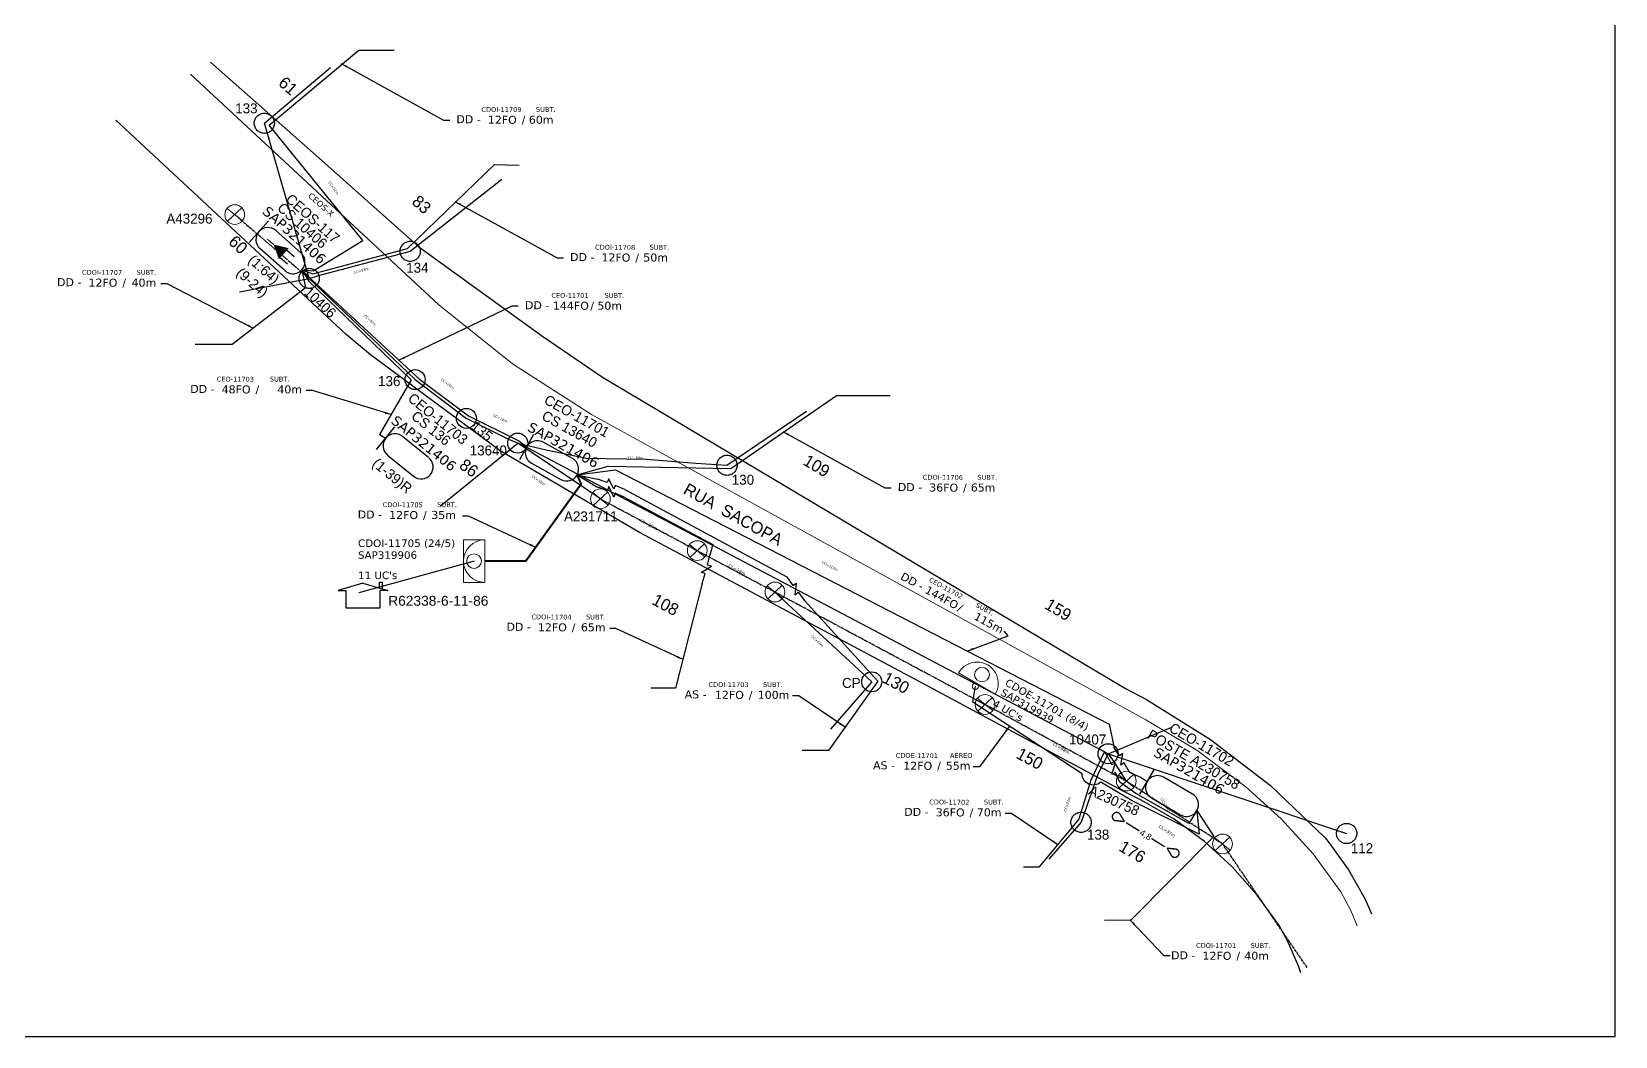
# Model space of a CAD drawing. Header units: metres. Extents: x -1286 to -445, y -500 to 94.
# Drawn here: x -950 to -445, y -500 to -180 of the extents above; entities that cross this region are included whole.
import ezdxf
from ezdxf.enums import TextEntityAlignment as Align

# ---------------------------------------------------------------- set-up
doc = ezdxf.new("R2010")
doc.units = ezdxf.units.M
doc.linetypes.add('PHANTOM2', pattern=[1.25, 0.625, -0.125, 0.125, -0.125, 0.125, -0.125])
for name, color, linetype in [('10.0-Cartográfico', 4, 'Continuous'), ('10.1-Caixas Subterrâneas', 5, 'Continuous'), ('10.2-Nº Policía', 2, 'Continuous'), ('10.3-Nome das Ruas', 252, 'Continuous'), ('20.4-CEO', 1, 'Continuous'), ('20.4-CEOS', 1, 'Continuous'), ('20.5-CABO AÉREO', 1, 'Continuous'), ('20.5-CABO EM DUTO', 1, 'Continuous'), ('label_cabos', 7, 'Continuous'), ('Legenda', 1, 'Continuous'), ('surveys', 7, 'Continuous'), ('SURVEYS_LEGENDAS', 7, 'Continuous')]:
    doc.layers.add(name, color=color, linetype=linetype)
for name, color, linetype, lineweight in [('10.4-Postes', 1, 'Continuous', 0), ('20.1-CDO_INTERIOR', 1, 'Continuous', 0), ('20.2-CDO_POSTE', 1, 'Continuous', 5), ('20.6-CORDOALHA_SUPORTE', 7, 'Continuous', 25), ('CORDOALHA_SUPORTE', 7, 'Continuous', 25), ('Postes', 1, 'Continuous', 0)]:
    doc.layers.add(name, color=color, linetype=linetype, lineweight=lineweight)
for name, color, linetype, plot in [('EXTRA', 50, 'Continuous', False), ('Tracado Aereo', 1, 'PHANTOM2', False), ('Traçado Subterraneo', 40, 'Continuous', False)]:
    doc.layers.add(name, color=color, linetype=linetype, plot=plot)
doc.styles.add('ARIAL', font='arial.ttf')
doc.styles.add('siredit', font='verdana.ttf')
doc.styles.add('Style-font000', font='font000.shx')
doc.linetypes.add('FENCELINE1', pattern='A,0.25,-0.1,[133,ltypeshp.shx,S=0.1,R=0,X=-0.1,Y=0],-0.1,1', length=1.45)
doc.dimstyles.new('CC', dxfattribs={"dimtxt": 0.8, "dimasz": 2, "dimexe": 0.18, "dimexo": 0.0625, "dimgap": 0.09, "dimtad": 0, "dimdec": 0, "dimrnd": 1, "dimzin": 0, "dimdsep": 46, "dimtxsty": 'siredit', "dimblk": 'NONE', "dimcen": 0, "dimse1": 1, "dimse2": 1, "dimsd1": 1, "dimsd2": 1, "dimclrt": 7, "dimadec": 0, "dimazin": 0, "dimtfac": 1, "dimtdec": 0, "dimtofl": 0, "dimtmove": 0, "dimatfit": 3, "dimfxl": 0, "dimtolj": 1, "dimtzin": 0, "dimarcsym": 0})
doc.dimstyles.new('CL', dxfattribs={"dimtxt": 1, "dimasz": 2, "dimexe": 0.18, "dimexo": 0.0625, "dimgap": 0.09, "dimtad": 0, "dimdec": 0, "dimrnd": 1, "dimzin": 0, "dimdsep": 46, "dimtxsty": 'siredit', "dimblk": 'NONE', "dimcen": 0, "dimse1": 1, "dimse2": 1, "dimsd1": 1, "dimsd2": 1, "dimclrt": 7, "dimadec": 0, "dimazin": 0, "dimtfac": 1, "dimtdec": 0, "dimtofl": 0, "dimtmove": 0, "dimatfit": 3, "dimfxl": 0, "dimtolj": 1, "dimtzin": 0, "dimarcsym": 0})

# ---------------------------------------------------------------- blocks, each defined once
blk = doc.blocks.new('caixa_subterranea_existente')
blk.add_circle((0, 0), 1)
blk = doc.blocks.new('MHMZ')
at = {"color": 0, "linetype": 'PHANTOM2'}
blk.add_circle((0, 0), 0.0000101, dxfattribs=at)
blk = doc.blocks.new('PTPT')
at = {"layer": 'Postes', "color": 1, "linetype": 'PHANTOM2'}
for points in [[(-0.0000079, 0.0000104), (0.0000075, -0.000002)], [(0.000007, 0.0000109), (-0.0000074, -0.0000025)]]:
    blk.add_lwpolyline(points, dxfattribs=at)
at = {"layer": 'Postes', "color": 1}
blk.add_circle((-0.0000002, 0.0000042), 0.00000987, dxfattribs=at)
blk = doc.blocks.new('*D184')
at = {"layer": 'Defpoints', "color": 0, "transparency": 16777216}
for p in [(-861.23, -258.33), (-827.48, -290.58), (-824.9, -287.88)]:
    blk.add_point(p, dxfattribs=at)
at = {"color": 7, "transparency": 16777216, "insert": (-841.78, -271.75), "char_height": 0.8, "attachment_point": 5, "rotation": 316.3026, "style": 'siredit'}
blk.add_mtext('\\A1;CC=47m', dxfattribs=at)
blk = doc.blocks.new('_None')
blk = doc.blocks.new('*D176')
at = {"layer": 'Defpoints', "color": 0, "transparency": 16777216}
for p in [(-827.86, -289.14), (-811.5, -301.47), (-808.95, -298.09)]:
    blk.add_point(p, dxfattribs=at)
at = {"color": 7, "transparency": 16777216, "insert": (-817.13, -291.92), "char_height": 0.8, "attachment_point": 5, "rotation": 322.9786, "style": 'siredit'}
blk.add_mtext('\\A1;CC=20m', dxfattribs=at)
blk = doc.blocks.new('*D185')
at = {"layer": 'Defpoints', "color": 0, "transparency": 16777216}
for p in [(-811.13, -302.92), (-792.77, -306.63), (-794.79, -310.81)]:
    blk.add_point(p, dxfattribs=at)
at = {"color": 7, "transparency": 16777216, "insert": (-800.41, -302.93), "char_height": 0.8, "attachment_point": 5, "rotation": 334.2021, "style": 'siredit'}
blk.add_mtext('\\A1;CC=18m', dxfattribs=at)
blk = doc.blocks.new('*D186')
at = {"layer": 'Defpoints', "color": 0, "transparency": 16777216}
for p in [(-829.07, -249.7), (-828.59, -251.49), (-861.24, -258.33)]:
    blk.add_point(p, dxfattribs=at)
at = {"color": 7, "transparency": 16777216, "insert": (-844.67, -255.81), "char_height": 0.8, "attachment_point": 5, "rotation": 15.0161, "style": 'siredit'}
blk.add_mtext('\\A1;CC=33m', dxfattribs=at)
blk = doc.blocks.new('*D177')
at = {"layer": 'Defpoints', "color": 0, "transparency": 16777216}
for p in [(-868.15, -207.87), (-884.6, -219.02), (-855.26, -262.31)]:
    blk.add_point(p, dxfattribs=at)
at = {"color": 7, "transparency": 16777216, "insert": (-853.48, -229.52), "char_height": 0.8, "attachment_point": 5, "rotation": 304.1229, "style": 'siredit'}
blk.add_mtext('\\A1;CC=52m', dxfattribs=at)
blk = doc.blocks.new('*D178')
at = {"layer": 'Defpoints', "color": 0, "transparency": 16777216}
for p in [(-791.4, -317.49), (-723.03, -315.74), (-723.05, -317.97)]:
    blk.add_point(p, dxfattribs=at)
at = {"color": 7, "transparency": 16777216, "insert": (-757.21, -315.5), "char_height": 0.8, "attachment_point": 5, "rotation": 359.5945, "style": 'siredit'}
blk.add_mtext('\\A1;CC=68m', dxfattribs=at)
blk = doc.blocks.new('*D179')
at = {"layer": 'Defpoints', "color": 0, "transparency": 16777216}
for p in [(-796.02, -305.78), (-769.67, -323.53), (-775.06, -331.52)]:
    blk.add_point(p, dxfattribs=at)
at = {"color": 7, "transparency": 16777216, "insert": (-788.23, -322.65), "char_height": 0.8, "attachment_point": 5, "rotation": 326.0358, "style": 'siredit'}
blk.add_mtext('\\A1;CC=32m', dxfattribs=at)
blk = doc.blocks.new('*D187')
at = {"layer": 'Defpoints', "color": 0, "transparency": 16777216}
for p in [(-768.44, -328.56), (-737.59, -345.06), (-737.59, -345.06)]:
    blk.add_point(p, dxfattribs=at)
at = {"color": 7, "transparency": 16777216, "insert": (-753.01, -336.81), "char_height": 1, "attachment_point": 5, "rotation": 331.8735, "style": 'siredit'}
blk.add_mtext('\\A1;CL=35m', dxfattribs=at)
blk = doc.blocks.new('*D188')
at = {"layer": 'Defpoints', "color": 0, "transparency": 16777216}
for p in [(-737.59, -345.06), (-712.83, -358.25), (-712.55, -357.72)]:
    blk.add_point(p, dxfattribs=at)
at = {"color": 7, "transparency": 16777216, "insert": (-724.93, -351.12), "char_height": 1, "attachment_point": 5, "rotation": 331.9458, "style": 'siredit'}
blk.add_mtext('\\A1;CL=28m', dxfattribs=at)
blk = doc.blocks.new('*D180')
at = {"layer": 'Defpoints', "color": 0, "transparency": 16777216}
for p in [(-714.77, -359.55), (-683.92, -388.17), (-683.92, -388.17)]:
    blk.add_point(p, dxfattribs=at)
at = {"color": 7, "transparency": 16777216, "insert": (-699.34, -373.86), "char_height": 0.8, "attachment_point": 5, "rotation": 317.1561, "style": 'siredit'}
blk.add_mtext('\\A1;CC=42m', dxfattribs=at)
blk = doc.blocks.new('*D189')
at = {"layer": 'Defpoints', "color": 0, "transparency": 16777216}
for p in [(-794.79, -310.81), (-601.28, -399.48), (-606.69, -409.77)]:
    blk.add_point(p, dxfattribs=at)
at = {"color": 7, "transparency": 16777216, "insert": (-695.33, -350), "char_height": 0.8, "attachment_point": 5, "rotation": 332.2511, "style": 'siredit'}
blk.add_mtext('\\A1;CC=213m', dxfattribs=at)
blk = doc.blocks.new('*D181')
at = {"layer": 'Defpoints', "color": 0, "transparency": 16777216}
for p in [(-597.83, -426.05), (-585.49, -430.43), (-592.03, -434.78)]:
    blk.add_point(p, dxfattribs=at)
at = {"color": 7, "transparency": 16777216, "insert": (-588.39, -426.07), "char_height": 0.8, "attachment_point": 5, "rotation": 303.6074, "style": 'siredit'}
blk.add_mtext('\\A1;CC=10m', dxfattribs=at)
blk = doc.blocks.new('*D182')
at = {"layer": 'Defpoints', "color": 0, "transparency": 16777216}
for p in [(-602.19, -418.2), (-622.53, -434.53), (-617.18, -436.28)]:
    blk.add_point(p, dxfattribs=at)
at = {"color": 7, "transparency": 16777216, "insert": (-619.68, -425.81), "char_height": 0.8, "attachment_point": 5, "rotation": 71.8582, "style": 'siredit'}
blk.add_mtext('\\A1;CC=22m', dxfattribs=at)
blk = doc.blocks.new('*D190')
at = {"layer": 'Defpoints', "color": 0, "transparency": 16777216}
for p in [(-600.89, -418.5), (-570.22, -438.5), (-573.64, -443.74)]:
    blk.add_point(p, dxfattribs=at)
at = {"color": 7, "transparency": 16777216, "insert": (-587.9, -434.44), "char_height": 1, "attachment_point": 5, "rotation": 326.8869, "style": 'siredit'}
blk.add_mtext('\\A1;CL=37m', dxfattribs=at)
blk = doc.blocks.new('*D183')
at = {"layer": 'Defpoints', "color": 0, "transparency": 16777216}
for p in [(-659.88, -386.55), (-584.21, -430.98), (-583.77, -430.23)]:
    blk.add_point(p, dxfattribs=at)
at = {"color": 7, "transparency": 16777216, "insert": (-621.61, -408.02), "char_height": 1, "attachment_point": 5, "rotation": 329.5873, "style": 'siredit'}
blk.add_mtext('\\A1;CL=88m', dxfattribs=at)
blk = doc.blocks.new('A$C7D571CCD')
at = {"layer": 'EXTRA', "style": 'siredit'}
for tag, p in [('ID', (6.68, 1.72)), ('XX', (11.11, 1.72))]:
    blk.add_attdef(tag, text='', height=0.48, rotation=359.69, dxfattribs=at).set_placement(p, align=Align.MIDDLE_CENTER)
at = {"layer": 'Legenda', "color": 7, "style": 'siredit'}
for tag, p in [('TIPO_CABO', (3.39, 0.74)), ('CABO', (6.76, 0.7)), ('/', (8.88, 0.7)), ('METROS', (12.11, 0.7))]:
    blk.add_attdef(tag, text='', height=0.8, rotation=359.69, dxfattribs=at).set_placement(p, align=Align.MIDDLE_CENTER)
blk = doc.blocks.new('CORDOALHA')
at = {"layer": 'CORDOALHA_SUPORTE', "const_width": 0.4}
for points in [[(-7.16, -0.05), (-9.54, 1.16, 1.175638), (-9.65, -1.27), (-7.16, -0.05)], [(7.28, -0.02), (9.76, -1.28, 1.175638), (9.67, 1.15), (7.28, -0.02)]]:
    blk.add_lwpolyline(points, format="xyb", dxfattribs=at)
for points in [[(-6.59, -0.05), (-2.09, -0.05)], [(2, -0.04), (6.5, -0.04)]]:
    blk.add_lwpolyline(points, dxfattribs=at)
at = {"layer": 'CORDOALHA_SUPORTE', "style": 'ARIAL'}
blk.add_text('4,8', height=1.8, dxfattribs=at).set_placement((0.06, -0.04), align=Align.MIDDLE_CENTER)
blk = doc.blocks.new('LVLV')
for p, q in [((0, 0.0000254), (-0.0000251, 0.000018)), ((-0.0000251, 0.000018), (-0.0000173, 0.000018)), ((-0.0000172, 0), (-0.0000172, 0.0000179)), ((0, 0.0000254), (0.0000251, 0.000018)), ((0.0000169, 0.0000264), (0.0000195, 0.0000264)), ((0.0000169, 0.0000205), (0.0000169, 0.0000264)), ((0.0000251, 0.000018), (0.0000172, 0.000018)), ((0.0000172, 0.000018), (0.0000172, 0)), ((0.0000195, 0.0000264), (0.0000195, 0.0000198)), ((0.0000172, 0), (-0.0000172, 0))]:
    blk.add_line(p, q)

msp = doc.modelspace()

# ---------------------------------------------------------------- linework, layer by layer
msp.add_lwpolyline([(-1286.07, -499.81), (-445.07, -499.81), (-445.07, 94.19), (-1286.07, 94.19)], close=True)
at = {"color": 7}
for points in [[(-760.63, -325.6), (-763.74, -324.28), (-764.18, -325.51), (-765.81, -322.14), (-766.25, -323.37), (-769.4, -322.27)], [(-760.61, -328.12), (-763.71, -326.8), (-764.16, -328.03), (-765.78, -324.67), (-766.23, -325.89), (-769.38, -324.79)], [(-736.06, -355.53), (-735.03, -352.31), (-736.29, -351.99), (-733.09, -350.05), (-734.36, -349.73), (-733.55, -346.49)], [(-709.02, -353.44), (-707.1, -356.21), (-706.07, -355.41), (-706.49, -359.13), (-705.46, -358.33), (-703.39, -360.94)], [(-599.86, -415.61), (-601.56, -412.7), (-602.65, -413.41), (-601.95, -409.74), (-603.04, -410.46), (-604.9, -407.7)], [(-602.98, -418.85), (-604.29, -415.74), (-605.47, -416.31), (-604.3, -412.76), (-605.47, -413.33), (-606.97, -410.36)]]:
    msp.add_lwpolyline(points, dxfattribs=at)
at = {"color": 4}
msp.add_lwpolyline([(-808.7, -348.4), (-845.4, -358.47)], dxfattribs=at)
at = {"layer": '10.0-Cartográfico', "color": 4}
for points in [[(-892.65, -189.39), (-859.92, -218.29), (-826.35, -248.22), (-787.23, -276.47), (-767.81, -289.83), (-601.18, -389.01), (-594.48, -392.54), (-574.01, -405.2), (-554.98, -419.93), (-537.57, -436.57), (-536.33, -438.07), (-530.11, -446.8), (-524.82, -456.11), (-522.79, -460.79)], [(-545.25, -479.54), (-545.86, -477.67), (-549.56, -469.34), (-552.21, -464.53), (-559.16, -454.81), (-567.13, -445.85), (-575.96, -437.78), (-585.59, -430.67), (-595.91, -424.62), (-601.88, -421.72), (-665.06, -387.73), (-756.02, -339.27), (-800.33, -313.23), (-841.68, -282.65), (-849.4, -276.21), (-922.83, -207.88)]]:
    msp.add_lwpolyline(points, dxfattribs=at)
at = {"layer": '10.0-Cartográfico', "color": 4, "lineweight": 20}
msp.add_lwpolyline([(-899.04, -193.3), (-819.91, -266.8), (-796.48, -285.52), (-771.23, -301.68), (-769.41, -302.7), (-594.64, -398.92), (-578.38, -408.67), (-562.73, -420.43), (-551.51, -430.48), (-541.37, -441.64), (-532.48, -453.78), (-529.35, -459.68), (-527.34, -464.59)], dxfattribs=at)
at = {"layer": '20.1-CDO_INTERIOR', "color": 5}
for p, q in [((-812.09, -341.63), (-812.09, -355.18)), ((-805.31, -341.63), (-812.09, -341.63)), ((-812.09, -355.18), (-805.32, -355.18))]:
    msp.add_line(p, q, dxfattribs=at)
msp.add_lwpolyline([(-805.31, -341.63), (-805.32, -355.18)], dxfattribs=at)
msp.add_circle((-808.7, -348.4), 2.34, dxfattribs=at)
msp.add_arc((-805.31, -348.4), 6.77, 89.9724, 269.9724, dxfattribs=at)
at = {"layer": '20.2-CDO_POSTE', "color": 7}
msp.add_lwpolyline([(-642.62, -390.82), (-654.34, -384.02)], dxfattribs=at)
for centre, radius in [((-646.86, -384.54), 2.34), ((-648.97, -388.29), 0.99)]:
    msp.add_circle(centre, radius, dxfattribs=at)
msp.add_arc((-648.44, -387.35), 6.77, 329.1556, 150.6288, dxfattribs=at)
at = {"layer": '20.4-CEO', "color": 7}
for p, q in [((-823.17, -315.44), (-831.46, -308.69)), ((-836.28, -314.6), (-827.98, -321.36)), ((-579.77, -422.65), (-589.02, -417.26)), ((-592.86, -423.86), (-583.61, -429.24))]:
    msp.add_line(p, q, dxfattribs=at)
at = {"layer": '20.4-CEO', "color": 5}
for p, q in [((-777.35, -315.72), (-786.71, -310.53)), ((-790.41, -317.2), (-781.06, -322.39))]:
    msp.add_line(p, q, dxfattribs=at)
at = {"layer": '20.4-CEO', "color": 7}
for points in [[(-839.74, -312.8), (-833.93, -305.67)], [(-596.55, -422.62), (-591.92, -414.67)]]:
    msp.add_lwpolyline(points, dxfattribs=at)
at = {"layer": '20.4-CEO', "color": 5}
msp.add_lwpolyline([(-794.13, -316.04), (-789.67, -307.99)], dxfattribs=at)
at = {"layer": '20.4-CEO', "color": 7}
for centre, start, end in [((-833.87, -311.64), 50.8475, 230.8475), ((-825.57, -318.4), 230.8475, 50.8475), ((-590.94, -420.56), 59.799, 239.799), ((-581.69, -425.94), 239.799, 59.799)]:
    msp.add_arc(centre, 3.81, start, end, dxfattribs=at)
at = {"layer": '20.4-CEO', "color": 5}
for centre, start, end in [((-788.56, -313.87), 60.9717, 240.9717), ((-779.2, -319.06), 240.9717, 60.9717)]:
    msp.add_arc(centre, 3.81, start, end, dxfattribs=at)
at = {"layer": '20.4-CEOS', "color": 7}
for p, q in [((-871.87, -243.08), (-863.86, -250.18)), ((-868.92, -255.89), (-876.93, -248.79))]:
    msp.add_line(p, q, dxfattribs=at)
for points in [[(-880.31, -246.85), (-874.21, -239.96)], [(-872.61, -247.53), (-874.53, -245.82)], [(-870.55, -251.57), (-868.12, -253.72)], [(-868.45, -249.19), (-866.01, -251.35)]]:
    msp.add_lwpolyline(points, dxfattribs=at)
msp.add_lwpolyline([(-872.61, -247.53, 0, 4.71, 0), (-869.3, -250.46, 4.71, 4.71, 0)], format="xyseb", dxfattribs=at)
for centre, start, end in [((-874.4, -245.94), 48.4519, 228.4519), ((-866.39, -253.03), 228.4519, 48.4519)]:
    msp.add_arc(centre, 3.81, start, end, dxfattribs=at)
at = {"layer": '20.5-CABO AÉREO', "color": 7, "linetype": 'FENCELINE1', "ltscale": 6}
for points in [[(-760.63, -325.6), (-709.02, -353.44)], [(-760.61, -328.12), (-732.57, -343.06), (-733.55, -346.49)], [(-599.86, -415.61), (-596.18, -417.35), (-594.23, -418.64)], [(-578.39, -427.86), (-580.92, -432.04), (-597.82, -422.4), (-602.98, -418.85)], [(-578.39, -427.86), (-572.98, -436.19), (-599.43, -462.76), (-607.81, -462.93)]]:
    msp.add_lwpolyline(points, dxfattribs=at)
msp.add_lwpolyline([(-578.39, -427.86), (-577.62, -435.42), (-598.97, -424.82), (-609.04, -418.87, -0.633372), (-614.99, -416.19), (-649.83, -393.36), (-648.97, -388.29)], format="xyb", dxfattribs=at)
at = {"layer": '20.5-CABO EM DUTO', "color": 7, "linetype": 'ByBlock'}
for points in [[(-863.54, -255.56), (-859.92, -255.92), (-844.09, -246.2), (-873.96, -209.46), (-845.46, -185.66), (-834.19, -185.66)], [(-863.54, -255.56), (-860.04, -256.87), (-829.88, -248.84), (-802.23, -222.06), (-794.36, -222.23)], [(-863.54, -255.56), (-862.36, -261.35), (-885.78, -279.38), (-897.57, -279.38)], [(-863.54, -255.56), (-860.42, -258.73), (-826.1, -290.42), (-810.52, -302.07), (-794.41, -310.13), (-791.9, -312.02)], [(-863.54, -255.56), (-861.37, -259.24), (-828.77, -290.67), (-838.78, -308.11), (-836.83, -309.24)], [(-765.97, -318.11), (-726.91, -318.84), (-693.21, -295.62), (-676.1, -295.62)], [(-775.87, -320.91), (-765.97, -318.11)], [(-775.87, -320.91), (-763.67, -319.34), (-606.33, -400.38), (-604.71, -407.93)], [(-775.87, -320.91), (-769.4, -322.27)], [(-775.87, -320.91), (-769.38, -324.79)], [(-736.06, -355.53), (-744.49, -388.86), (-752.41, -388.86)], [(-703.39, -360.94), (-680, -386.61), (-695.8, -408.79), (-704.21, -408.79)], [(-606.97, -410.36), (-607.85, -409.01), (-612.22, -418.2), (-615.98, -430.6), (-628.72, -445.93), (-633.66, -445.92)]]:
    msp.add_lwpolyline(points, dxfattribs=at)
at = {"layer": '20.5-CABO EM DUTO', "color": 5, "linetype": 'ByBlock', "const_width": 0.638}
msp.add_lwpolyline([(-775.87, -320.91), (-774.59, -323.83), (-792.23, -348.4), (-805.31, -348.4)], dxfattribs=at)
at = {"layer": 'Tracado Aereo', "linetype": 'PHANTOM2'}
for points in [[(-884.97, -237.98), (-861.24, -258.33)], [(-768.44, -328.56), (-737.59, -345.06)], [(-737.59, -345.06), (-712.83, -358.25)], [(-712.83, -358.25), (-645.9, -394.08)]]:
    msp.add_lwpolyline(points, dxfattribs=at)
at = {"layer": 'Tracado Aereo'}
for points in [[(-600.89, -418.5), (-645.9, -394.08)], [(-570.22, -438.5), (-600.89, -418.5)], [(-543.27, -477.89), (-570.22, -438.5)]]:
    msp.add_lwpolyline(points, dxfattribs=at)
at = {"layer": 'Traçado Subterraneo'}
for p, q in [((-875.52, -208.89), (-854.46, -191.08)), ((-861.24, -258.33), (-875.52, -208.89)), ((-883.44, -262.58), (-861.24, -258.33))]:
    msp.add_line(p, q, dxfattribs=at)
for points in [[(-829.07, -249.7), (-799.83, -226.66)], [(-861.24, -258.33), (-858.26, -257.43), (-830.95, -250.2), (-829.07, -249.7)], [(-861.24, -258.33), (-827.48, -290.58)], [(-827.48, -290.58), (-811.13, -302.92)], [(-728.11, -317.86), (-702.75, -300.6)], [(-794.79, -310.81), (-797.65, -309.61), (-811.13, -302.92), (-811.13, -302.92)], [(-819.41, -330.76), (-794.79, -310.81)], [(-606.69, -409.77), (-606.69, -409.77), (-791.47, -312.38), (-794.79, -310.81)], [(-794.79, -310.81), (-785.69, -312.99), (-772.97, -315.6), (-753.77, -315.97), (-738.07, -317.21), (-728.11, -317.86), (-728.11, -317.86)], [(-768.44, -328.56), (-794.79, -310.81)], [(-712.83, -358.25), (-681.98, -386.86)], [(-681.98, -386.86), (-695.08, -401.89)], [(-606.69, -409.77), (-603.84, -408.64), (-586.67, -401.37)], [(-606.69, -409.77), (-608.02, -412.43), (-610.06, -416.61), (-615.3, -431.62)], [(-606.69, -409.77), (-603.18, -410.94), (-530.68, -435.17)], [(-606.69, -409.77), (-605.01, -412.17), (-600.89, -418.5)], [(-615.3, -431.62), (-625.53, -443.35)]]:
    msp.add_lwpolyline(points, dxfattribs=at)

# ---------------------------------------------------------------- block references
at = {"layer": '10.0-Cartográfico'}
ref = msp.add_blockref('A$C7D571CCD', (-821.26, -210), dxfattribs=dict(at, xscale=3.188032198299779, yscale=3.188032198299779, zscale=3.188032198299779))
ref.add_attrib('ID', 'CDOI-11709', dxfattribs={"layer": 'EXTRA', "height": 1.53, "rotation": 359.69, "style": 'siredit'}).set_placement((-799.97, -204.51), align=Align.MIDDLE_CENTER)
ref.add_attrib('CABO', '12FO', dxfattribs={"layer": 'Legenda', "color": 7, "height": 2.55, "rotation": 359.69, "style": 'siredit'}).set_placement((-799.71, -207.78), align=Align.MIDDLE_CENTER)
ref.add_attrib('METROS', '60m', dxfattribs={"layer": 'Legenda', "color": 7, "height": 2.55, "rotation": 359.69, "style": 'siredit'}).set_placement((-787.32, -207.78), align=Align.MIDDLE_CENTER)
ref.add_attrib('XX', 'SUBT.', dxfattribs={"layer": 'EXTRA', "height": 1.53, "rotation": 359.69, "style": 'siredit'}).set_placement((-785.86, -204.51), align=Align.MIDDLE_CENTER)
ref.add_attrib('/', '/', dxfattribs={"layer": 'Legenda', "color": 7, "height": 2.55, "rotation": 359.69, "style": 'siredit'}).set_placement((-792.94, -207.78), align=Align.MIDDLE_CENTER)
ref.add_attrib('TIPO_CABO', 'DD -', dxfattribs={"layer": 'Legenda', "color": 7, "height": 2.55, "rotation": 359.69, "style": 'siredit'}).set_placement((-810.46, -207.62), align=Align.MIDDLE_CENTER)
ref = msp.add_blockref('A$C7D571CCD', (-785.05, -253.9), dxfattribs=dict(at, xscale=3.188032198299779, yscale=3.188032198299779, zscale=3.188032198299779))
ref.add_attrib('ID', 'CDOI-11708', dxfattribs={"layer": 'EXTRA', "height": 1.53, "rotation": 359.69, "style": 'siredit'}).set_placement((-763.76, -248.4), align=Align.MIDDLE_CENTER)
ref.add_attrib('CABO', '12FO', dxfattribs={"layer": 'Legenda', "color": 7, "height": 2.55, "rotation": 359.69, "style": 'siredit'}).set_placement((-763.49, -251.67), align=Align.MIDDLE_CENTER)
ref.add_attrib('METROS', '50m', dxfattribs={"layer": 'Legenda', "color": 7, "height": 2.55, "rotation": 359.69, "style": 'siredit'}).set_placement((-750.85, -251.67), align=Align.MIDDLE_CENTER)
ref.add_attrib('XX', 'SUBT.', dxfattribs={"layer": 'EXTRA', "height": 1.53, "rotation": 359.69, "style": 'siredit'}).set_placement((-749.64, -248.4), align=Align.MIDDLE_CENTER)
ref.add_attrib('/', '/', dxfattribs={"layer": 'Legenda', "color": 7, "height": 2.55, "rotation": 359.69, "style": 'siredit'}).set_placement((-756.72, -251.67), align=Align.MIDDLE_CENTER)
ref.add_attrib('TIPO_CABO', 'DD -', dxfattribs={"layer": 'Legenda', "color": 7, "height": 2.55, "rotation": 359.69, "style": 'siredit'}).set_placement((-774.24, -251.52), align=Align.MIDDLE_CENTER)
ref = msp.add_blockref('A$C7D571CCD', (-948.51, -261.9), dxfattribs=dict(at, xscale=3.188032198299779, yscale=3.188032198299779, zscale=3.188032198299779))
ref.add_attrib('ID', 'CDOI-11707', dxfattribs={"layer": 'EXTRA', "height": 1.53, "rotation": 359.69, "style": 'siredit'}).set_placement((-927.22, -256.41), align=Align.MIDDLE_CENTER)
ref.add_attrib('CABO', '12FO', dxfattribs={"layer": 'Legenda', "color": 7, "height": 2.55, "rotation": 359.69, "style": 'siredit'}).set_placement((-926.95, -259.68), align=Align.MIDDLE_CENTER)
ref.add_attrib('METROS', '40m', dxfattribs={"layer": 'Legenda', "color": 7, "height": 2.55, "rotation": 359.69, "style": 'siredit'}).set_placement((-913.89, -259.68), align=Align.MIDDLE_CENTER)
ref.add_attrib('XX', 'SUBT.', dxfattribs={"layer": 'EXTRA', "height": 1.53, "rotation": 359.69, "style": 'siredit'}).set_placement((-913.1, -256.41), align=Align.MIDDLE_CENTER)
ref.add_attrib('/', '/', dxfattribs={"layer": 'Legenda', "color": 7, "height": 2.55, "rotation": 359.69, "style": 'siredit'}).set_placement((-920.18, -259.68), align=Align.MIDDLE_CENTER)
ref.add_attrib('TIPO_CABO', 'DD -', dxfattribs={"layer": 'Legenda', "color": 7, "height": 2.55, "rotation": 359.69, "style": 'siredit'}).set_placement((-937.7, -259.53), align=Align.MIDDLE_CENTER)
ref = msp.add_blockref('A$C7D571CCD', (-799.41, -269.25), dxfattribs=dict(at, xscale=3.188032198299779, yscale=3.188032198299779, zscale=3.188032198299779))
ref.add_attrib('ID', 'CEO-11701', dxfattribs={"layer": 'EXTRA', "height": 1.53, "rotation": 359.69, "style": 'siredit'}).set_placement((-778.12, -263.76), align=Align.MIDDLE_CENTER)
ref.add_attrib('CABO', '144FO', dxfattribs={"layer": 'Legenda', "color": 7, "height": 2.55, "rotation": 359.69, "style": 'siredit'}).set_placement((-777.85, -267.03), align=Align.MIDDLE_CENTER)
ref.add_attrib('METROS', '50m', dxfattribs={"layer": 'Legenda', "color": 7, "height": 2.55, "rotation": 359.69, "style": 'siredit'}).set_placement((-765.49, -267.03), align=Align.MIDDLE_CENTER)
ref.add_attrib('XX', 'SUBT.', dxfattribs={"layer": 'EXTRA', "height": 1.53, "rotation": 359.69, "style": 'siredit'}).set_placement((-764, -263.76), align=Align.MIDDLE_CENTER)
ref.add_attrib('/', '/', dxfattribs={"layer": 'Legenda', "color": 7, "height": 2.55, "rotation": 359.69, "style": 'siredit'}).set_placement((-771.08, -267.03), align=Align.MIDDLE_CENTER)
ref.add_attrib('TIPO_CABO', 'DD -', dxfattribs={"layer": 'Legenda', "color": 7, "height": 2.55, "rotation": 359.69, "style": 'siredit'}).set_placement((-788.6, -266.88), align=Align.MIDDLE_CENTER)
at = {"layer": '10.0-Cartográfico', "xscale": 3.188032198299779, "yscale": 3.188032198299779, "zscale": 3.188032198299779}
msp.add_blockref('A$C7D571CCD', (-906.07, -295.91), dxfattribs=at).add_auto_attribs({'ID': 'CEO-11703', 'CABO': '48FO', 'METROS': '40m', 'XX': 'SUBT.', '/': '/', 'TIPO_CABO': 'DD -'})
at = {"layer": '10.0-Cartográfico'}
ref = msp.add_blockref('A$C7D571CCD', (-680.62, -327.19), dxfattribs=dict(at, xscale=3.188032198299779, yscale=3.188032198299779, zscale=3.188032198299779))
ref.add_attrib('ID', 'CDOI-11706', dxfattribs={"layer": 'EXTRA', "height": 1.53, "rotation": 359.69, "style": 'siredit'}).set_placement((-659.33, -321.7), align=Align.MIDDLE_CENTER)
ref.add_attrib('CABO', '36FO', dxfattribs={"layer": 'Legenda', "color": 7, "height": 2.55, "rotation": 359.69, "style": 'siredit'}).set_placement((-659.06, -324.97), align=Align.MIDDLE_CENTER)
ref.add_attrib('METROS', '65m', dxfattribs={"layer": 'Legenda', "color": 7, "height": 2.55, "rotation": 359.69, "style": 'siredit'}).set_placement((-646.52, -324.97), align=Align.MIDDLE_CENTER)
ref.add_attrib('XX', 'SUBT.', dxfattribs={"layer": 'EXTRA', "height": 1.53, "rotation": 359.69, "style": 'siredit'}).set_placement((-645.22, -321.7), align=Align.MIDDLE_CENTER)
ref.add_attrib('/', '/', dxfattribs={"layer": 'Legenda', "color": 7, "height": 2.55, "rotation": 359.69, "style": 'siredit'}).set_placement((-652.3, -324.97), align=Align.MIDDLE_CENTER)
ref.add_attrib('TIPO_CABO', 'DD -', dxfattribs={"layer": 'Legenda', "color": 7, "height": 2.55, "rotation": 359.69, "style": 'siredit'}).set_placement((-669.82, -324.82), align=Align.MIDDLE_CENTER)
ref = msp.add_blockref('A$C7D571CCD', (-852.71, -335.93), dxfattribs=dict(at, xscale=3.188032198299779, yscale=3.188032198299779, zscale=3.188032198299779))
ref.add_attrib('ID', 'CDOI-11705', dxfattribs={"layer": 'EXTRA', "height": 1.53, "rotation": 359.69, "style": 'siredit'}).set_placement((-831.42, -330.44), align=Align.MIDDLE_CENTER)
ref.add_attrib('CABO', '12FO', dxfattribs={"layer": 'Legenda', "color": 7, "height": 2.55, "rotation": 359.69, "style": 'siredit'}).set_placement((-831.15, -333.71), align=Align.MIDDLE_CENTER)
ref.add_attrib('METROS', '35m', dxfattribs={"layer": 'Legenda', "color": 7, "height": 2.55, "rotation": 359.69, "style": 'siredit'}).set_placement((-818.4, -333.71), align=Align.MIDDLE_CENTER)
ref.add_attrib('XX', 'SUBT.', dxfattribs={"layer": 'EXTRA', "height": 1.53, "rotation": 359.69, "style": 'siredit'}).set_placement((-817.3, -330.44), align=Align.MIDDLE_CENTER)
ref.add_attrib('/', '/', dxfattribs={"layer": 'Legenda', "color": 7, "height": 2.55, "rotation": 359.69, "style": 'siredit'}).set_placement((-824.39, -333.71), align=Align.MIDDLE_CENTER)
ref.add_attrib('TIPO_CABO', 'DD -', dxfattribs={"layer": 'Legenda', "color": 7, "height": 2.55, "rotation": 359.69, "style": 'siredit'}).set_placement((-841.9, -333.56), align=Align.MIDDLE_CENTER)
at = {"layer": '10.0-Cartográfico', "xscale": 3.188032198299779, "yscale": 3.188032198299779, "zscale": 3.188032198299779, "rotation": 331.6588507940555}
msp.add_blockref('A$C7D571CCD', (-679.7, -351.73), dxfattribs=at).add_auto_attribs({'ID': 'CEO-11702', 'CABO': '144FO', 'METROS': '115m', 'XX': 'SUBT.', '/': '/', 'TIPO_CABO': 'DD -'})
at = {"layer": '10.0-Cartográfico'}
ref = msp.add_blockref('A$C7D571CCD', (-805.31, -371.71), dxfattribs=dict(at, xscale=3.188032198299779, yscale=3.188032198299779, zscale=3.188032198299779))
ref.add_attrib('ID', 'CDOI-11704', dxfattribs={"layer": 'EXTRA', "height": 1.53, "rotation": 359.69, "style": 'siredit'}).set_placement((-784.02, -366.22), align=Align.MIDDLE_CENTER)
ref.add_attrib('CABO', '12FO', dxfattribs={"layer": 'Legenda', "color": 7, "height": 2.55, "rotation": 359.69, "style": 'siredit'}).set_placement((-783.75, -369.49), align=Align.MIDDLE_CENTER)
ref.add_attrib('METROS', '65m', dxfattribs={"layer": 'Legenda', "color": 7, "height": 2.55, "rotation": 359.69, "style": 'siredit'}).set_placement((-770.72, -369.49), align=Align.MIDDLE_CENTER)
ref.add_attrib('XX', 'SUBT.', dxfattribs={"layer": 'EXTRA', "height": 1.53, "rotation": 359.69, "style": 'siredit'}).set_placement((-769.9, -366.22), align=Align.MIDDLE_CENTER)
ref.add_attrib('/', '/', dxfattribs={"layer": 'Legenda', "color": 7, "height": 2.55, "rotation": 359.69, "style": 'siredit'}).set_placement((-776.98, -369.49), align=Align.MIDDLE_CENTER)
ref.add_attrib('TIPO_CABO', 'DD -', dxfattribs={"layer": 'Legenda', "color": 7, "height": 2.55, "rotation": 359.69, "style": 'siredit'}).set_placement((-794.5, -369.34), align=Align.MIDDLE_CENTER)
ref = msp.add_blockref('A$C7D571CCD', (-748.9, -393.23), dxfattribs=dict(at, xscale=3.188032198299779, yscale=3.188032198299779, zscale=3.188032198299779))
ref.add_attrib('ID', 'CDOI-11703', dxfattribs={"layer": 'EXTRA', "height": 1.53, "rotation": 359.69, "style": 'siredit'}).set_placement((-727.61, -387.74), align=Align.MIDDLE_CENTER)
ref.add_attrib('CABO', '12FO', dxfattribs={"layer": 'Legenda', "color": 7, "height": 2.55, "rotation": 359.69, "style": 'siredit'}).set_placement((-727.34, -391.01), align=Align.MIDDLE_CENTER)
ref.add_attrib('METROS', '100m', dxfattribs={"layer": 'Legenda', "color": 7, "height": 2.55, "rotation": 359.69, "style": 'siredit'}).set_placement((-713.28, -391.01), align=Align.MIDDLE_CENTER)
ref.add_attrib('XX', 'SUBT.', dxfattribs={"layer": 'EXTRA', "height": 1.53, "rotation": 359.69, "style": 'siredit'}).set_placement((-713.5, -387.74), align=Align.MIDDLE_CENTER)
ref.add_attrib('/', '/', dxfattribs={"layer": 'Legenda', "color": 7, "height": 2.55, "rotation": 359.69, "style": 'siredit'}).set_placement((-720.58, -391.01), align=Align.MIDDLE_CENTER)
ref.add_attrib('TIPO_CABO', 'AS -', dxfattribs={"layer": 'Legenda', "color": 7, "height": 2.55, "rotation": 359.69, "style": 'siredit'}).set_placement((-738.1, -390.86), align=Align.MIDDLE_CENTER)
ref = msp.add_blockref('A$C7D571CCD', (-688.88, -415.83), dxfattribs=dict(at, xscale=3.188032198299779, yscale=3.188032198299779, zscale=3.188032198299779))
ref.add_attrib('ID', 'CDOE-11701', dxfattribs={"layer": 'EXTRA', "height": 1.53, "rotation": 359.69, "style": 'siredit'}).set_placement((-667.6, -410.34), align=Align.MIDDLE_CENTER)
ref.add_attrib('CABO', '12FO', dxfattribs={"layer": 'Legenda', "color": 7, "height": 2.55, "rotation": 359.69, "style": 'siredit'}).set_placement((-667.33, -413.6), align=Align.MIDDLE_CENTER)
ref.add_attrib('METROS', '55m', dxfattribs={"layer": 'Legenda', "color": 7, "height": 2.55, "rotation": 359.69, "style": 'siredit'}).set_placement((-654.46, -413.6), align=Align.MIDDLE_CENTER)
ref.add_attrib('XX', 'AÉREO', dxfattribs={"layer": 'EXTRA', "height": 1.53, "rotation": 359.69, "style": 'siredit'}).set_placement((-653.48, -410.34), align=Align.MIDDLE_CENTER)
ref.add_attrib('/', '/', dxfattribs={"layer": 'Legenda', "color": 7, "height": 2.55, "rotation": 359.69, "style": 'siredit'}).set_placement((-660.56, -413.6), align=Align.MIDDLE_CENTER)
ref.add_attrib('TIPO_CABO', 'AS -', dxfattribs={"layer": 'Legenda', "color": 7, "height": 2.55, "rotation": 359.69, "style": 'siredit'}).set_placement((-678.08, -413.45), align=Align.MIDDLE_CENTER)
ref = msp.add_blockref('A$C7D571CCD', (-678.55, -430.67), dxfattribs=dict(at, xscale=3.188032198299779, yscale=3.188032198299779, zscale=3.188032198299779))
ref.add_attrib('ID', 'CDOI-11702', dxfattribs={"layer": 'EXTRA', "height": 1.53, "rotation": 359.69, "style": 'siredit'}).set_placement((-657.27, -425.18), align=Align.MIDDLE_CENTER)
ref.add_attrib('CABO', '36FO', dxfattribs={"layer": 'Legenda', "color": 7, "height": 2.55, "rotation": 359.69, "style": 'siredit'}).set_placement((-657, -428.45), align=Align.MIDDLE_CENTER)
ref.add_attrib('METROS', '70m', dxfattribs={"layer": 'Legenda', "color": 7, "height": 2.55, "rotation": 359.69, "style": 'siredit'}).set_placement((-644.58, -428.45), align=Align.MIDDLE_CENTER)
ref.add_attrib('XX', 'SUBT.', dxfattribs={"layer": 'EXTRA', "height": 1.53, "rotation": 359.69, "style": 'siredit'}).set_placement((-643.15, -425.18), align=Align.MIDDLE_CENTER)
ref.add_attrib('/', '/', dxfattribs={"layer": 'Legenda', "color": 7, "height": 2.55, "rotation": 359.69, "style": 'siredit'}).set_placement((-650.23, -428.45), align=Align.MIDDLE_CENTER)
ref.add_attrib('TIPO_CABO', 'DD -', dxfattribs={"layer": 'Legenda', "color": 7, "height": 2.55, "rotation": 359.69, "style": 'siredit'}).set_placement((-667.75, -428.3), align=Align.MIDDLE_CENTER)
ref = msp.add_blockref('A$C7D571CCD', (-593.54, -476.36), dxfattribs=dict(at, xscale=3.188032198299779, yscale=3.188032198299779, zscale=3.188032198299779))
ref.add_attrib('ID', 'CDOI-11701', dxfattribs={"layer": 'EXTRA', "height": 1.53, "rotation": 359.69, "style": 'siredit'}).set_placement((-572.26, -470.87), align=Align.MIDDLE_CENTER)
ref.add_attrib('CABO', '12FO', dxfattribs={"layer": 'Legenda', "color": 7, "height": 2.55, "rotation": 359.69, "style": 'siredit'}).set_placement((-571.99, -474.14), align=Align.MIDDLE_CENTER)
ref.add_attrib('METROS', '40m', dxfattribs={"layer": 'Legenda', "color": 7, "height": 2.55, "rotation": 359.69, "style": 'siredit'}).set_placement((-559.36, -474.14), align=Align.MIDDLE_CENTER)
ref.add_attrib('XX', 'SUBT.', dxfattribs={"layer": 'EXTRA', "height": 1.53, "rotation": 359.69, "style": 'siredit'}).set_placement((-558.14, -470.87), align=Align.MIDDLE_CENTER)
ref.add_attrib('/', '/', dxfattribs={"layer": 'Legenda', "color": 7, "height": 2.55, "rotation": 359.69, "style": 'siredit'}).set_placement((-565.22, -474.14), align=Align.MIDDLE_CENTER)
ref.add_attrib('TIPO_CABO', 'DD -', dxfattribs={"layer": 'Legenda', "color": 7, "height": 2.55, "rotation": 359.69, "style": 'siredit'}).set_placement((-582.74, -473.99), align=Align.MIDDLE_CENTER)
at = {"layer": '10.1-Caixas Subterrâneas', "xscale": 318803.219829978, "yscale": 318803.219829978, "zscale": 318803.219829978}
for p in [(-875.52, -208.89), (-829.07, -249.7), (-861.24, -258.33), (-728.11, -317.86), (-615.3, -431.62), (-530.68, -435.17)]:
    msp.add_blockref('MHMZ', p, dxfattribs=at)
at = {"layer": '10.1-Caixas Subterrâneas', "xscale": 3.188032198299781, "yscale": 3.188032198299781, "zscale": 3.188032198299781, "rotation": 1.000000014918339}
for p in [(-827.48, -290.58), (-811.13, -302.92), (-794.79, -310.81), (-681.98, -386.86), (-606.69, -409.77)]:
    msp.add_blockref('caixa_subterranea_existente', p, dxfattribs=at)
at = {"layer": '10.4-Postes', "color": 1, "lineweight": -3, "xscale": 318803.219829978, "yscale": 318803.219829978, "zscale": 318803.219829978}
for p in [(-884.9, -239.32), (-768.37, -329.9), (-737.52, -346.39), (-712.77, -359.58), (-645.83, -395.41), (-600.83, -419.83), (-570.16, -439.84)]:
    msp.add_blockref('PTPT', p, dxfattribs=at)
at = {"layer": '20.6-CORDOALHA_SUPORTE', "xscale": 1.109147124202902, "yscale": 1.109147124202902, "zscale": 1.109147124202902, "rotation": 327.9274109391364}
msp.add_blockref('CORDOALHA', (-594.72, -435.55), dxfattribs=at)
at = {"layer": 'surveys', "color": 0, "xscale": 313731.1632866696, "yscale": 313731.1632866696, "zscale": 313731.1632866696}
msp.add_blockref('LVLV', (-844.1, -363.39), dxfattribs=at)

# ---------------------------------------------------------------- texts
at = {"layer": '10.1-Caixas Subterrâneas'}
for s, p in [('133', (-884.81, -205.75)), ('134', (-830.32, -256.52)), ('136', (-839.28, -292.65)), ('13640', (-810.08, -314.73)), ('130', (-726.58, -324.07)), ('CP', (-691.46, -388.81)), ('10407', (-619.13, -406.82)), ('138', (-613.4, -437.13)), ('112', (-529.34, -441.46))]:
    msp.add_text(s, height=3.188, dxfattribs=at).set_placement(p)
for s, rotation, p in [('10406', 316.9973, (-863.15, -263.12)), ('135', 321.0208, (-809.93, -305.97))]:
    msp.add_text(s, height=3.188, rotation=rotation, dxfattribs=at).set_placement(p)
at = {"layer": '10.2-Nº Policía', "color": 0}
for s, rotation, p in [('61', 318.5391, (-871.34, -196.51)), ('83', 318.2541, (-828.79, -234.3)), ('60', 317.0529, (-887.23, -247.03)), ('86', 323.5023, (-813.75, -318.55)), ('109', 329.2242, (-704.19, -317.49)), ('108', 331.9383, (-752.36, -361.97)), ('159', 329.2242, (-627.2, -363.31)), ('130', 331.9383, (-678.9, -386.85)), ('150', 331.7125, (-636.3, -410.98)), ('176', 329.5964, (-603.57, -440.46))]:
    msp.add_text(s, height=3.826, rotation=rotation, dxfattribs=at).set_placement(p)
at = {"layer": '10.3-Nome das Ruas', "color": 5}
msp.add_text('RUA  SACOPA', height=3.8256, rotation=331.0019, dxfattribs=at).set_placement((-742.35, -326.7))
at = {"layer": '10.4-Postes', "color": 1, "lineweight": -3}
for s, p in [('A43296', (-906.74, -240.87)), ('A231711', (-780.03, -335.74))]:
    msp.add_text(s, height=3.188, dxfattribs=at).set_placement(p)
msp.add_text('A230758', height=3.188, rotation=335.7525, dxfattribs=at).set_placement((-613.21, -422.66))
at = {"layer": '20.1-CDO_INTERIOR', "color": 5, "style": 'siredit'}
for s, p in [('CDOI-11705 (24/5)', (-845.67, -342.69)), ('SAP319906', (-845.67, -346.47)), ("11 UC's", (-845.67, -352.93))]:
    msp.add_text(s, height=2.391, rotation=359.9724, dxfattribs=at).set_placement(p, align=Align.MIDDLE_LEFT)
at = {"layer": '20.2-CDO_POSTE', "color": 7, "style": 'siredit'}
for s, p in [('CDOE-11701 (8/4)', (-639.16, -386.78)), ("4 UC's", (-643.11, -393.47)), ('SAP319939', (-640.61, -389.91))]:
    msp.add_text(s, height=2.391, rotation=330.2711, dxfattribs=at).set_placement(p, align=Align.MIDDLE_LEFT)
at = {"layer": '20.4-CEO', "color": 7}
for s, height, rotation, style, p in [('CEO-11703', 3.232, 320.8475, 'Style-font000', (-820.23, -303.03)), ('SAP321406', 3.188, 320.8475, 'siredit', (-824.67, -310.86)), ('CS 136', 3.232, 320.8475, 'Style-font000', (-822.41, -306.04)), ('POSTE A230758', 3.2319, 329.799, 'Style-font000', (-579.37, -411.61)), ('CEO-11702', 3.232, 329.799, 'Style-font000', (-576.89, -406.84)), (' SAP321406', 3.188, 329.799, 'siredit', (-581.46, -414.9))]:
    msp.add_text(s, height=height, rotation=rotation, dxfattribs=dict(at, style=style)).set_placement(p, align=Align.MIDDLE_CENTER)
at = {"layer": '20.4-CEO', "color": 5}
for s, height, style, p in [('CEO-11701', 3.232, 'Style-font000', (-775.94, -302.15)), ('CS 13640', 3.232, 'Style-font000', (-778.26, -306.33)), (' SAP321406', 3.188, 'siredit', (-780.87, -311.04))]:
    msp.add_text(s, height=height, rotation=330.9717, dxfattribs=dict(at, style=style)).set_placement(p, align=Align.MIDDLE_CENTER)
at = {"layer": '20.4-CEO', "color": 7, "style": 'Style-font000'}
msp.add_text('(1-39)R', height=3.232, rotation=320.8475, dxfattribs=at).set_placement((-833.72, -319.93), align=Align.TOP_CENTER)
at = {"layer": '20.4-CEOS', "color": 7}
for s, height, style, p in [('CEOS-117', 3.232, 'Style-font000', (-860.11, -239.23)), ('CEOS-X', 1.913, 'siredit', (-857.42, -234.85)), ('SAP321406', 3.188, 'siredit', (-865.94, -244.53)), ('CS 10406', 3.232, 'Style-font000', (-863.39, -241.47))]:
    msp.add_text(s, height=height, rotation=318.4519, dxfattribs=dict(at, style=style)).set_placement(p, align=Align.MIDDLE_CENTER)
at = {"layer": '20.4-CEOS', "color": 7, "style": 'Style-font000'}
for s, p in [('(1:64)', (-874.6, -254.22)), ('(9-24)', (-878.29, -258.39))]:
    msp.add_text(s, height=3.232, rotation=318.4519, dxfattribs=at).set_placement(p, align=Align.TOP_CENTER)
at = {"layer": 'SURVEYS_LEGENDAS', "color": 0, "style": 'ARIAL'}
msp.add_text('R62338-6-11-86', height=3.1373, dxfattribs=at).set_placement((-836.05, -362.61))

# ---------------------------------------------------------------- dimensions: what is measured, and where the dimension line sits
for p1, p2, distance, dimstyle, override, picture, middle in [((-855.26, -262.31), (-884.6, -219.02), -19.87, 'CC', {"dimpost": 'CC=<>m'}, '*D177', (-853.48, -229.52)), ((-861.24, -258.33), (-829.07, -249.7), -1.86, 'CC', {"dimpost": 'CC=<>m'}, '*D186', (-844.67, -255.81)), ((-861.23, -258.33), (-827.48, -290.58), 3.74, 'CC', {"dimpost": 'CC=<>m'}, '*D184', (-841.78, -271.75)), ((-827.86, -289.14), (-811.5, -301.47), 4.24, 'CC', {"dimpost": 'CC=<>m'}, '*D176', (-817.13, -291.92)), ((-796.02, -305.78), (-769.67, -323.53), -9.64, 'CC', {"dimpost": 'CC=<>m'}, '*D179', (-788.23, -322.65)), ((-794.79, -310.81), (-606.69, -409.77), 11.63, 'CC', {"dimpost": 'CC=<>m'}, '*D189', (-695.33, -350)), ((-791.4, -317.49), (-723.05, -317.97), 2.23, 'CC', {"dimpost": 'CC=<>m'}, '*D178', (-757.21, -315.5)), ((-768.44, -328.56), (-737.59, -345.06), 0, 'CL', {"dimpost": 'CL=<>m'}, '*D187', (-753.01, -336.81)), ((-737.59, -345.06), (-712.83, -358.25), 0.6, 'CL', {"dimpost": 'CL=<>m'}, '*D188', (-724.93, -351.12)), ((-714.77, -359.55), (-683.92, -388.17), 0, 'CC', {"dimpost": 'CC=<>m'}, '*D180', (-699.34, -373.86)), ((-659.88, -386.55), (-584.21, -430.98), 0.86, 'CL', {"dimpost": 'CL=<>m'}, '*D183', (-621.61, -408.02)), ((-597.83, -426.05), (-592.03, -434.78), 7.85, 'CC', {"dimpost": 'CC=<>m'}, '*D181', (-588.39, -426.07))]:
    dim = msp.add_aligned_dim(p1=p1, p2=p2, distance=distance, dimstyle=dimstyle, override=override)
    dim.commit()
    dim.dimension.update_dxf_attribs({"geometry": picture, "text_midpoint": middle})
for base, p1, p2, angle, dimstyle, override, picture, middle, dimtype in [((-792.77, -306.63), (-811.13, -302.92), (-794.79, -310.81), 334.2021, 'CC', {"dimpost": 'CC=<>m'}, '*D185', (-800.41, -302.93), 161), ((-622.53, -434.53), (-602.19, -418.2), (-617.18, -436.28), 71.8582, 'CC', {"dimpost": 'CC=<>m'}, '*D182', (-619.68, -425.81), 160), ((-573.64, -443.74), (-600.89, -418.5), (-570.22, -438.5), 326.8869, 'CL', {"dimpost": 'CL=<>m'}, '*D190', (-587.9, -434.44), 161)]:
    dim = msp.add_linear_dim(base=base, p1=p1, p2=p2, angle=angle, dimstyle=dimstyle, override=override)
    dim.commit()
    dim.dimension.update_dxf_attribs({"geometry": picture, "text_midpoint": middle, "dimtype": dimtype})

# ---------------------------------------------------------------- leaders
at = {"layer": 'label_cabos'}
for points in [[(-851.01, -189.91), (-818.45, -207.86), (-816.45, -207.86)], [(-814.8, -233.81), (-782.24, -251.76), (-780.24, -251.76)], [(-878.94, -274.24), (-906.46, -260.02), (-908.46, -260.02)], [(-832.63, -284.39), (-796.6, -267.11), (-794.6, -267.11)], [(-835.12, -301.74), (-860.23, -294.03), (-862.23, -294.03)], [(-710.37, -307.1), (-677.81, -325.06), (-675.81, -325.06)], [(-789, -344.01), (-810.43, -334.04), (-812.43, -334.04)], [(-742.05, -379.79), (-763.48, -369.82), (-765.48, -369.82)], [(-651.59, -377.07), (-638.48, -372.17), (-639.84, -370.7)], [(-690.44, -401.31), (-705.23, -391.34), (-707.23, -391.34)], [(-638.12, -401.03), (-647.7, -413.94), (-649.7, -413.94)], [(-622.66, -438.75), (-637.45, -428.78), (-639.45, -428.78)], [(-599.75, -462.64), (-588.94, -474.05), (-586.94, -474.05)]]:
    msp.add_leader(points, dimstyle='CC', override={"dimgap": 0.09, "dimtad": 0}, dxfattribs=at)

doc.saveas('drawing.dxf')
